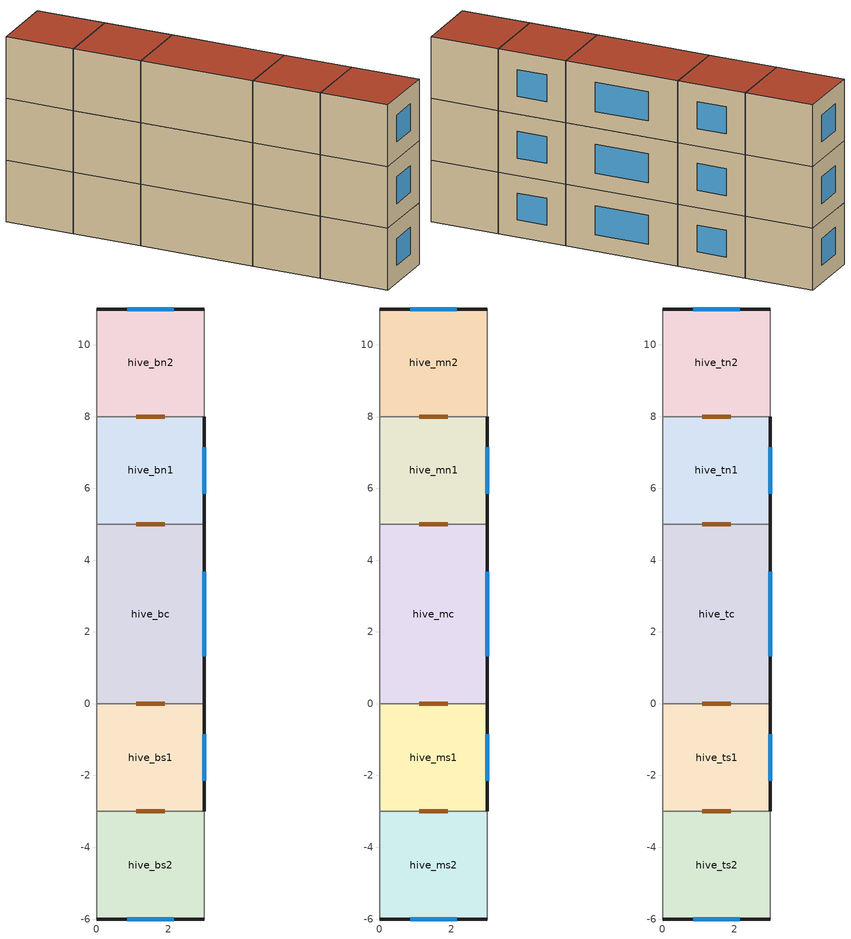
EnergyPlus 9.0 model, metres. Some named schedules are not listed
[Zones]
hive_bc
 floor othersideconditionsmodel (floor): 3,5 3,0 0,0 0,5 z2.7
 wall outside (ext_wall): 3,0 3,5 z2.7:5.4
 wall to hive_bs1 (int_wall): 0,0 3,0 z2.7:5.4
 wall to hive_bn1 (int_wall): 3,5 0,5 z2.7:5.4
 wall adiabatic (int_wall): 0,5 0,0 z2.7:5.4
 window (simple_window): 3,1.32 3,3.68 z3.41:4.69
 door inside (door_3_cm): 1.1,0 1.9,0 / 1.9,5 1.1,5 z2.7:4.8
hive_bs1
 floor othersideconditionsmodel (floor): 3,0 3,-3 0,-3 0,0 z2.7
 wall outside (ext_wall): 3,-3 3,0 z2.7:5.4
 wall to hive_bs2 (int_wall): 0,-3 3,-3 z2.7:5.4
 wall adiabatic (int_wall): 0,0 0,-3 z2.7:5.4
 window (simple_window): 3,-2.15 3,-0.85 z3.46:4.64
 door inside (door_3_cm): 1.1,-3 1.9,-3 z2.7:4.8
hive_bs2
 floor othersideconditionsmodel (floor): 3,-3 3,-6 0,-6 0,-3 z2.7
 wall outside (ext_wall): 0,-6 3,-6 z2.7:5.4
 wall adiabatic (int_wall): 3,-6 3,-3 / 0,-3 0,-6 z2.7:5.4
 window (simple_window): 0.85,-6 2.15,-6 z3.46:4.64
hive_bn1
 floor othersideconditionsmodel (floor): 3,8 3,5 0,5 0,8 z2.7
 wall outside (ext_wall): 3,5 3,8 z2.7:5.4
 wall to hive_bn2 (int_wall): 3,8 0,8 z2.7:5.4
 wall adiabatic (int_wall): 0,8 0,5 z2.7:5.4
 window (simple_window): 3,5.85 3,7.15 z3.46:4.64
 door inside (door_3_cm): 1.9,8 1.1,8 z2.7:4.8
hive_bn2
 floor othersideconditionsmodel (floor): 3,11 3,8 0,8 0,11 z2.7
 wall outside (ext_wall): 3,11 0,11 z2.7:5.4
 wall adiabatic (int_wall): 3,8 3,11 / 0,11 0,8 z2.7:5.4
 window (simple_window): 2.15,11 0.85,11 z3.46:4.64
hive_mc
 floor to hive_bc (floor): 3,5 3,0 0,0 0,5 z5.4
 wall outside (ext_wall): 3,0 3,5 z5.4:8.1
 wall to hive_ms1 (int_wall): 0,0 3,0 z5.4:8.1
 wall to hive_mn1 (int_wall): 3,5 0,5 z5.4:8.1
 wall adiabatic (int_wall): 0,5 0,0 z5.4:8.1
 window (simple_window): 3,1.32 3,3.68 z6.11:7.39
 door inside (door_3_cm): 1.1,0 1.9,0 / 1.9,5 1.1,5 z5.4:7.5
hive_ms1
 floor to hive_bs1 (floor): 3,0 3,-3 0,-3 0,0 z5.4
 wall outside (ext_wall): 3,-3 3,0 z5.4:8.1
 wall to hive_ms2 (int_wall): 0,-3 3,-3 z5.4:8.1
 wall adiabatic (int_wall): 0,0 0,-3 z5.4:8.1
 window (simple_window): 3,-2.15 3,-0.85 z6.16:7.34
 door inside (door_3_cm): 1.1,-3 1.9,-3 z5.4:7.5
hive_ms2
 floor to hive_bs2 (floor): 3,-3 3,-6 0,-6 0,-3 z5.4
 wall outside (ext_wall): 0,-6 3,-6 z5.4:8.1
 wall adiabatic (int_wall): 3,-6 3,-3 / 0,-3 0,-6 z5.4:8.1
 window (simple_window): 0.85,-6 2.15,-6 z6.16:7.34
hive_mn1
 floor to hive_bn1 (floor): 3,8 3,5 0,5 0,8 z5.4
 wall outside (ext_wall): 3,5 3,8 z5.4:8.1
 wall to hive_mn2 (int_wall): 3,8 0,8 z5.4:8.1
 wall adiabatic (int_wall): 0,8 0,5 z5.4:8.1
 window (simple_window): 3,5.85 3,7.15 z6.16:7.34
 door inside (door_3_cm): 1.9,8 1.1,8 z5.4:7.5
hive_mn2
 floor to hive_bn2 (floor): 3,11 3,8 0,8 0,11 z5.4
 wall outside (ext_wall): 3,11 0,11 z5.4:8.1
 wall adiabatic (int_wall): 3,8 3,11 / 0,11 0,8 z5.4:8.1
 window (simple_window): 2.15,11 0.85,11 z6.16:7.34
hive_tc
 floor to hive_mc (floor): 3,5 3,0 0,0 0,5 z8.1
 wall outside (ext_wall): 3,0 3,5 z8.1:10.8
 wall to hive_ts1 (int_wall): 0,0 3,0 z8.1:10.8
 wall to hive_tn1 (int_wall): 3,5 0,5 z8.1:10.8
 wall adiabatic (int_wall): 0,5 0,0 z8.1:10.8
 window (simple_window): 3,1.32 3,3.68 z8.81:10.09
 door inside (door_3_cm): 1.1,0 1.9,0 / 1.9,5 1.1,5 z8.1:10.2
 roof outside (roof): 0,5 0,0 3,0 3,5 z10.8
hive_ts1
 floor to hive_mc (floor): 3,0 3,-3 0,-3 0,0 z8.1
 wall outside (ext_wall): 3,-3 3,0 z8.1:10.8
 wall to hive_ts2 (int_wall): 0,-3 3,-3 z8.1:10.8
 wall adiabatic (int_wall): 0,0 0,-3 z8.1:10.8
 window (simple_window): 3,-2.15 3,-0.85 z8.86:10.04
 door inside (door_3_cm): 1.1,-3 1.9,-3 z8.1:10.2
 roof outside (roof): 0,0 0,-3 3,-3 3,0 z10.8
hive_ts2
 floor to hive_mc (floor): 3,-3 3,-6 0,-6 0,-3 z8.1
 wall outside (ext_wall): 0,-6 3,-6 z8.1:10.8
 wall adiabatic (int_wall): 3,-6 3,-3 / 0,-3 0,-6 z8.1:10.8
 window (simple_window): 0.85,-6 2.15,-6 z8.86:10.04
 roof outside (roof): 0,-3 0,-6 3,-6 3,-3 z10.8
hive_tn1
 floor to hive_mc (floor): 3,8 3,5 0,5 0,8 z8.1
 wall outside (ext_wall): 3,5 3,8 z8.1:10.8
 wall to hive_tn2 (int_wall): 3,8 0,8 z8.1:10.8
 wall adiabatic (int_wall): 0,8 0,5 z8.1:10.8
 window (simple_window): 3,5.85 3,7.15 z8.86:10.04
 door inside (door_3_cm): 1.9,8 1.1,8 z8.1:10.2
 roof outside (roof): 0,8 0,5 3,5 3,8 z10.8
hive_tn2
 floor to hive_mc (floor): 3,11 3,8 0,8 0,11 z8.1
 wall outside (ext_wall): 3,11 0,11 z8.1:10.8
 wall adiabatic (int_wall): 3,8 3,11 / 0,11 0,8 z8.1:10.8
 window (simple_window): 2.15,11 0.85,11 z8.86:10.04
 roof outside (roof): 0,11 0,8 3,8 3,11 z10.8
[Building]
tetris_model: Loads convergence tolerance value=0.04; Maximum number of warmup days=25; Minimum number of warmup days=6; North axis=0; Solar distribution=FullInteriorAndExteriorWithReflections; Temperature convergence tolerance value=0.4; Terrain=City
[Site:GroundDomain:Slab]
ground_domain: 1, 0.4, 1.6, 10, No, Full, 6, 5, Timestep, ground_coupled_oscm, OnGrade, 1250, 30, 50, 1500, 1.5, finite_diff, Site:GroundTemperature:Undisturbed:FiniteDifference, No
[Site:GroundTemperature:Undisturbed:FiniteDifference]
finite_diff: 0.4, 1250, 30, 50, 1500, 1.5
[Construction]
floor: impermeabilizacao, concreto_5cm, contrapiso, piso_ceramico
roof: fibrocimento_telha, camara_cobertura, concreto
ext_wall; int_wall: concreto_10cm
door_3_cm: porta_mad_int_3cm
simple_window: vidro_simples_0.87
[Material] Thermal absorptance=0.9
Name | Conductivity | Density | Roughness | Solar absorptance | Specific heat | Thickness | Visible absorptance
concreto_5cm | 1.75 | 2200 | MediumRough | 0.7 | 1000 | 0.05 | 0.7
concreto_10cm; concreto | 1.75 | 2200 | Rough | 0.5 | 1000 | 0.1 | 0.5
contrapiso | 1.15 | 2000 | MediumRough | 0.7 | 1000 | 0.02 | 0.7
fibrocimento_telha | 0.65 | 1700 | MediumRough | 0.5 | 840 | 0.008 | 0.5
impermeabilizacao | 0.23 | 1000 | Smooth | 0.7 | 920 | 0.0001 | 0.7
piso_ceramico | 1.05 | 2000 | Smooth | 0.7 | 920 | 0.0075 | 0.7
porta_mad_int_3cm | 0.15 | 650 | MediumSmooth | 0.5 | 2300 | 0.03 | 0.5
[Material:AirGap]
camara_cobertura: Thermal resistance=0.21
[WindowMaterial:SimpleGlazingSystem]
vidro_simples_0.87: Solar heat gain coefficient=0.87; U factor=5.7
[ElectricEquipment] Design level=120; Design level calculation method=EquipmentLevel; End use subcategory=General; Fraction latent=0; Fraction lost=0; Fraction radiant=0.3; Schedule=sch_equip_liv
Name | Zone or zonelist
equip_hive_bc | hive_bc
equip_hive_bs2 | hive_bs2
equip_hive_bn2 | hive_bn2
equip_hive_mc | hive_mc
equip_hive_ms2 | hive_ms2
equip_hive_mn2 | hive_mn2
equip_hive_tc | hive_tc
equip_hive_ts2 | hive_ts2
equip_hive_tn2 | hive_tn2
[Lights] Design level calculation method=Watts/Area; End use subcategory=GeneralLights; Fraction radiant=0.32; Fraction replaceable=0; Fraction visible=0.23; Return air fraction=0; Watts per zone floor area=5
Name | Zone or zonelist | Schedule
lights_hive_bc | hive_bc | sch_ilum_liv
lights_hive_bs1 | hive_bs1 | sch_ilum_dorm
lights_hive_bs2 | hive_bs2 | sch_ilum_liv
lights_hive_bn1 | hive_bn1 | sch_ilum_dorm
lights_hive_bn2 | hive_bn2 | sch_ilum_liv
lights_hive_mc | hive_mc | sch_ilum_liv
lights_hive_ms1 | hive_ms1 | sch_ilum_dorm
lights_hive_ms2 | hive_ms2 | sch_ilum_liv
lights_hive_mn1 | hive_mn1 | sch_ilum_dorm
lights_hive_mn2 | hive_mn2 | sch_ilum_liv
lights_hive_tc | hive_tc | sch_ilum_liv
lights_hive_ts1 | hive_ts1 | sch_ilum_dorm
lights_hive_ts2 | hive_ts2 | sch_ilum_liv
lights_hive_tn1 | hive_tn1 | sch_ilum_dorm
lights_hive_tn2 | hive_tn2 | sch_ilum_liv
[People] Fraction radiant=0.3; Number of people calculation method=People
Name | Zone or zonelist | Number of people | Activity level schedule | Number of people schedule
people_hive_bc | hive_bc | 4 | sch_activ_liv | sch_occup_liv
people_hive_bs1 | hive_bs1 | 2 | sch_activ_dorm | sch_occup_dorm
people_hive_bs2 | hive_bs2 | 4 | sch_activ_liv | sch_occup_liv
people_hive_bn1 | hive_bn1 | 2 | sch_activ_dorm | sch_occup_dorm
people_hive_bn2 | hive_bn2 | 4 | sch_activ_liv | sch_occup_liv
people_hive_mc | hive_mc | 4 | sch_activ_liv | sch_occup_liv
people_hive_ms1 | hive_ms1 | 2 | sch_activ_dorm | sch_occup_dorm
people_hive_ms2 | hive_ms2 | 4 | sch_activ_liv | sch_occup_liv
people_hive_mn1 | hive_mn1 | 2 | sch_activ_dorm | sch_occup_dorm
people_hive_mn2 | hive_mn2 | 4 | sch_activ_liv | sch_occup_liv
people_hive_tc | hive_tc | 4 | sch_activ_liv | sch_occup_liv
people_hive_ts1 | hive_ts1 | 2 | sch_activ_dorm | sch_occup_dorm
people_hive_ts2 | hive_ts2 | 4 | sch_activ_liv | sch_occup_liv
people_hive_tn1 | hive_tn1 | 2 | sch_activ_dorm | sch_occup_dorm
people_hive_tn2 | hive_tn2 | 4 | sch_activ_liv | sch_occup_liv
[SurfaceProperty:OtherSideConditionsModel]
ground_coupled_oscm: Type of modeling=GroundCoupledSurface
[Zone] Multiplier=1
hive_bc; hive_bs1; hive_bs2; hive_bn1; hive_bn2; hive_mc; hive_ms1; hive_ms2; hive_mn1; hive_mn2; hive_tc; hive_ts1; hive_ts2; hive_tn1; hive_tn2
[Schedule:Compact]
sch_activ_liv: Through: 12/31, For:AllDays, Until: 24:00, 108
sch_activ_dorm: Through: 12/31, For:AllDays, Until: 24:00, 81
sch_equip_liv: Through: 12/31, For:AllDays, Until: 14:00, 0, Until: 22:00, 1, Until: 24:00, 0
sch_ilum_liv: Through: 12/31, For: AllDays, Until: 16:00, 0, Until: 22:00, 1, Until: 24:00, 0
sch_ilum_dorm: Through: 12/31, For: AllDays, Until: 06:00, 0, Until: 08:00, 1, Until: 22:00, 0, Until: 24:00, 1
sch_occup_liv: Through: 12/31, For: AllDays, Until: 14:00, 0, Until: 18:00, 0.5, Until: 22:00, 1, Until: 24:00, 0
sch_occup_dorm: Through: 12/31, For: AllDays, Until: 08:00, 1, Until: 22:00, 0, Until 24:00, 1
[AirflowNetwork:MultiZone:Component:DetailedOpening] Discharge coefficient for opening factor 1=0.001; Discharge coefficient for opening factor 2=0.65; Extra crack length or height of pivoting axis=0; Height factor for opening factor 1=1; Height factor for opening factor 2=1; Number of sets of opening factor data=2; Opening factor 1=0; Opening factor 2=1; Start height factor for opening factor 1=0; Start height factor for opening factor 2=0; Type of rectangular large vertical opening lvo=NonPivoted; Width factor for opening factor 1=0
Name | Air mass flow coefficient when opening is closed | Air mass flow exponent when opening is closed | Width factor for opening factor 2
window_opening | 0.0003 | 0.63 | 0.45
door_opening | 0.0024 | 0.59 | 1
[AirflowNetwork:MultiZone:Surface] Window door opening factor or crack factor=1
Name | Leakage component | Surface | Ventilation control mode | Ventilation control zone temperature setpoint schedule | Venting availability schedule
afn_hive_bc_window_e | window_opening | hive_bc_window_e | Temperature | sch_window_behav | sch_afn_liv
afn_hive_bs1_window_e | window_opening | hive_bs1_window_e | Temperature | sch_window_behav | sch_afn_dorm
afn_hive_bs2_window_s | window_opening | hive_bs2_window_s | Temperature | sch_window_behav | sch_afn_liv
afn_hive_bn1_window_e | window_opening | hive_bn1_window_e | Temperature | sch_window_behav | sch_afn_dorm
afn_hive_bn2_window_n | window_opening | hive_bn2_window_n | Temperature | sch_window_behav | sch_afn_liv
afn_hive_bc_door_s | door_opening | hive_bc_door_s | NoVent
afn_hive_bc_door_n | door_opening | hive_bc_door_n | NoVent
afn_hive_bs1_door_s | door_opening | hive_bs1_door_s | NoVent
afn_hive_bn1_door_n | door_opening | hive_bn1_door_n | NoVent
afn_hive_mc_window_e | window_opening | hive_mc_window_e | Temperature | sch_window_behav | sch_afn_liv
afn_hive_ms1_window_e | window_opening | hive_ms1_window_e | Temperature | sch_window_behav | sch_afn_dorm
afn_hive_ms2_window_s | window_opening | hive_ms2_window_s | Temperature | sch_window_behav | sch_afn_liv
afn_hive_mn1_window_e | window_opening | hive_mn1_window_e | Temperature | sch_window_behav | sch_afn_dorm
afn_hive_mn2_window_n | window_opening | hive_mn2_window_n | Temperature | sch_window_behav | sch_afn_liv
afn_hive_mc_door_s | door_opening | hive_mc_door_s | NoVent
afn_hive_mc_door_n | door_opening | hive_mc_door_n | NoVent
afn_hive_ms1_door_s | door_opening | hive_ms1_door_s | NoVent
afn_hive_mn1_door_n | door_opening | hive_mn1_door_n | NoVent
afn_hive_tc_window_e | window_opening | hive_tc_window_e | Temperature | sch_window_behav | sch_afn_liv
afn_hive_ts1_window_e | window_opening | hive_ts1_window_e | Temperature | sch_window_behav | sch_afn_dorm
afn_hive_ts2_window_s | window_opening | hive_ts2_window_s | Temperature | sch_window_behav | sch_afn_liv
afn_hive_tn1_window_e | window_opening | hive_tn1_window_e | Temperature | sch_window_behav | sch_afn_dorm
afn_hive_tn2_window_n | window_opening | hive_tn2_window_n | Temperature | sch_window_behav | sch_afn_liv
afn_hive_tc_door_s | door_opening | hive_tc_door_s | NoVent
afn_hive_tc_door_n | door_opening | hive_tc_door_n | NoVent
afn_hive_ts1_door_s | door_opening | hive_ts1_door_s | NoVent
afn_hive_tn1_door_n | door_opening | hive_tn1_door_n | NoVent
[AirflowNetwork:MultiZone:Zone]
Name | Zone
afn_hive_bc | hive_bc
afn_hive_bs1 | hive_bs1
afn_hive_bs2 | hive_bs2
afn_hive_bn1 | hive_bn1
afn_hive_bn2 | hive_bn2
afn_hive_mc | hive_mc
afn_hive_ms1 | hive_ms1
afn_hive_ms2 | hive_ms2
afn_hive_mn1 | hive_mn1
afn_hive_mn2 | hive_mn2
afn_hive_tc | hive_tc
afn_hive_ts1 | hive_ts1
afn_hive_ts2 | hive_ts2
afn_hive_tn1 | hive_tn1
afn_hive_tn2 | hive_tn2
[AirflowNetwork:SimulationControl]
afn_control: Absolute airflow convergence tolerance=1e-06; Airflownetwork control=MultizoneWithoutDistribution; Azimuth angle of long axis of building=90; Building type=LowRise; Convergence acceleration limit=-0.5; Height selection for local wind pressure calculation=OpeningHeight; Initialization type=LinearInitializationMethod; Maximum number of iterations=500; Ratio of building width along short axis to width along long axis=1; Relative airflow convergence tolerance=0.0001; Wind pressure coefficient type=SurfaceAverageCalculation
